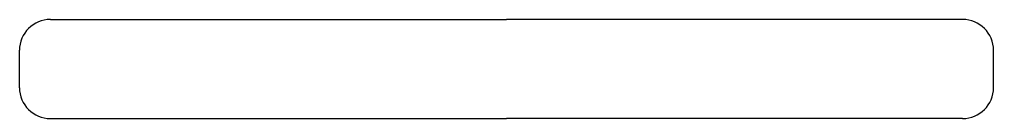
# Model space of a CAD drawing. Header units: millimetres. Extents: x -79 to 79, y 0 to 16.
import ezdxf

# ---------------------------------------------------------------- set-up
doc = ezdxf.new("R2010")
doc.units = ezdxf.units.MM
doc.layers.get('0').update_dxf_attribs({"linetype": 'CONTINUOUS'})

msp = doc.modelspace()

# ---------------------------------------------------------------- linework, layer by layer
for p, q in [((-73.58, 16.05), (0, 16.05)), ((73.58, 16.05), (0, 16.05)), ((-78.58, 5), (-78.58, 11.05)), ((78.58, 5), (78.58, 11.05)), ((-73.58, 0), (0, 0)), ((73.58, 0), (0, 0))]:
    msp.add_line(p, q)
for centre, start, end in [((-73.58, 11.05), 90, 180), ((73.58, 11.05), 0, 90), ((-73.58, 5), 180, 270), ((73.58, 5), -90, 0)]:
    msp.add_arc(centre, 5, start, end)

doc.saveas('drawing.dxf')
